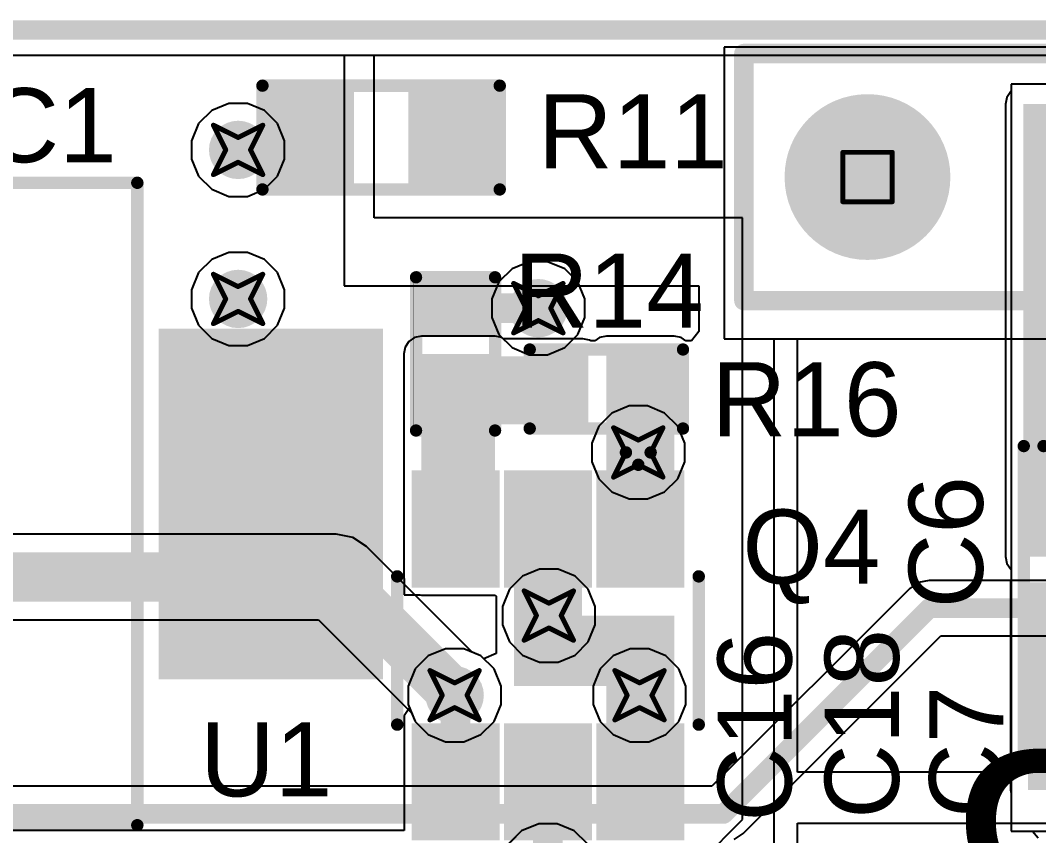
# Model space of a CAD drawing. Header units: inches. Extents: x -3 to 289, y -11 to 89.
# Drawn here: x 106.86 to 117.33, y 32.24 to 40.62 of the extents above; entities that cross this region are included whole.
import ezdxf

# ---------------------------------------------------------------- set-up
doc = ezdxf.new("R2010")
doc.units = ezdxf.units.IN
for name, color, linetype in [('Board Cutout', 216, 'Continuous'), ('Bottom Layer', 5, 'Continuous'), ('Bottom Overlay', 54, 'Continuous'), ('Bottom Solder', 6, 'Continuous'), ('Drill Drawing', 1, 'Continuous'), ('Layer 1', 16, 'Continuous'), ('Layer 2', 76, 'Continuous'), ('Multi-Layer', 9, 'Continuous'), ('Pad Holes', 156, 'Continuous'), ('Top Layer', 1, 'Continuous'), ('Top Overlay', 2, 'Continuous'), ('Top Paste', 8, 'Continuous'), ('Top Solder', 216, 'Continuous'), ('Via Holes', 16, 'Continuous')]:
    doc.layers.add(name, color=color, linetype=linetype)
doc.styles.add('Arial', font='', dxfattribs={"height": 0.2})
doc.styles.add('Arial_Bold', font='', dxfattribs={"height": 0.2})
doc.styles.get('Arial').set_extended_font_data('Arial')
doc.styles.get('Arial_Bold').set_extended_font_data('Arial', bold=True)

# ---------------------------------------------------------------- blocks, each defined once
blk = doc.blocks.new('SOT_223_5_16')
at = {"layer": 'Top Layer'}
for points in [[(1.75, 2.05), (-1.75, 2.05), (-1.75, 4.25), (1.75, 4.25)], [(-1.8, -4.25), (-2.7, -4.25), (-2.7, -2.05), (-1.8, -2.05)], [(-0.3, -4.25), (-1.2, -4.25), (-1.2, -2.05), (-0.3, -2.05)], [(1.2, -4.25), (0.3, -4.25), (0.3, -2.05), (1.2, -2.05)], [(2.7, -4.25), (1.8, -4.25), (1.8, -2.05), (2.7, -2.05)]]:
    blk.add_hatch(color=1, dxfattribs=at).paths.add_polyline_path(points)
at = {"layer": 'Top Paste'}
for points in [[(1.75, 2.05), (-1.75, 2.05), (-1.75, 4.25), (1.75, 4.25)], [(-1.8, -4.25), (-2.7, -4.25), (-2.7, -2.05), (-1.8, -2.05)], [(-0.3, -4.25), (-1.2, -4.25), (-1.2, -2.05), (-0.3, -2.05)], [(1.2, -4.25), (0.3, -4.25), (0.3, -2.05), (1.2, -2.05)], [(2.7, -4.25), (1.8, -4.25), (1.8, -2.05), (2.7, -2.05)]]:
    blk.add_hatch(color=8, dxfattribs=at).paths.add_polyline_path(points)
at = {"layer": 'Top Solder'}
for points in [[(1.801, 1.999), (-1.801, 1.999), (-1.801, 4.301), (1.801, 4.301)], [(-1.749, -4.301), (-2.751, -4.301), (-2.751, -1.999), (-1.749, -1.999)], [(-0.249, -4.301), (-1.251, -4.301), (-1.251, -1.999), (-0.249, -1.999)], [(1.251, -4.301), (0.249, -4.301), (0.249, -1.999), (1.251, -1.999)], [(2.751, -4.301), (1.749, -4.301), (1.749, -1.999), (2.751, -1.999)]]:
    blk.add_hatch(color=216, dxfattribs=at).paths.add_polyline_path(points)
at = {"layer": 'Top Overlay', "const_width": 0.127}
for points in [[(3.302, 1.778), (-3.302, 1.778)], [(-3.302, -1.778), (-3.302, 1.778)], [(3.302, -1.778), (3.302, 1.778)], [(3.302, -1.778), (-3.302, -1.778)], [(-2.972, -3.277), (-2.972, -3.023)], [(-2.845, -3.15), (-2.972, -3.023)], [(-2.972, -3.277), (-2.845, -3.15)]]:
    blk.add_lwpolyline(points, dxfattribs=at)
at = {"layer": 'Top Overlay', "const_width": 0.0635}
for points in [[(-3.334, 1.778, 1), (-3.27, 1.778, 1)], [(-3.334, 1.778, 1), (-3.27, 1.778, 1)], [(3.27, 1.778, 1), (3.334, 1.778, 1)], [(3.27, 1.778, 1), (3.334, 1.778, 1)], [(-3.334, -1.778, 1), (-3.27, -1.778, 1)], [(-3.334, -1.778, 1), (-3.27, -1.778, 1)], [(3.27, -1.778, 1), (3.334, -1.778, 1)], [(3.27, -1.778, 1), (3.334, -1.778, 1)], [(-3.004, -3.023, 1), (-2.94, -3.023, 1)], [(-3.004, -3.023, 1), (-2.94, -3.023, 1)], [(-2.877, -3.15, 1), (-2.813, -3.15, 1)], [(-2.877, -3.15, 1), (-2.813, -3.15, 1)], [(-3.004, -3.277, 1), (-2.94, -3.277, 1)], [(-3.004, -3.277, 1), (-2.94, -3.277, 1)]]:
    blk.add_lwpolyline(points, format="xyb", close=True, dxfattribs=at)
blk = doc.blocks.new('R___0402_52')
at = {"layer": 'Top Layer'}
for points in [[(-0.699, -0.318), (-0.699, 0.318), (-0.241, 0.318), (-0.241, -0.318)], [(0.241, -0.318), (0.241, 0.318), (0.699, 0.318), (0.699, -0.318)]]:
    blk.add_hatch(color=1, dxfattribs=at).paths.add_polyline_path(points)
at = {"layer": 'Top Paste'}
for points in [[(-0.699, -0.318), (-0.699, 0.318), (-0.241, 0.318), (-0.241, -0.318)], [(0.241, -0.318), (0.241, 0.318), (0.699, 0.318), (0.699, -0.318)]]:
    blk.add_hatch(color=8, dxfattribs=at).paths.add_polyline_path(points)
at = {"layer": 'Top Solder'}
for points in [[(-0.754, -0.373), (-0.754, 0.373), (-0.186, 0.373), (-0.186, -0.373)], [(0.186, -0.373), (0.186, 0.373), (0.754, 0.373), (0.754, -0.373)]]:
    blk.add_hatch(color=216, dxfattribs=at).paths.add_polyline_path(points)
at = {"layer": 'Top Overlay'}
for points, const_width in [([(-0.787, 0.406), (-0.787, -0.406)], 0.127), ([(0.787, 0.406), (-0.787, 0.406)], 0.127), ([(0.787, 0.406), (0.787, -0.406)], 0.127), ([(0.787, -0.406), (-0.787, -0.406)], 0.127), ([(0.813, -0.432), (-0.813, -0.432)], 0.00323)]:
    blk.add_lwpolyline(points, dxfattribs=dict(at, const_width=const_width))
for points, const_width in [([(-0.819, 0.406, 1), (-0.756, 0.406, 1)], 0.0635), ([(-0.819, 0.406, 1), (-0.756, 0.406, 1)], 0.0635), ([(0.756, 0.406, 1), (0.819, 0.406, 1)], 0.0635), ([(0.756, 0.406, 1), (0.819, 0.406, 1)], 0.0635), ([(-0.819, -0.406, 1), (-0.756, -0.406, 1)], 0.0635), ([(-0.819, -0.406, 1), (-0.756, -0.406, 1)], 0.0635), ([(0.756, -0.406, 1), (0.819, -0.406, 1)], 0.0635), ([(0.756, -0.406, 1), (0.819, -0.406, 1)], 0.0635), ([(-0.814, -0.432, 1), (-0.812, -0.432, 1)], 0.00161), ([(0.812, -0.432, 1), (0.814, -0.432, 1)], 0.00161)]:
    blk.add_lwpolyline(points, format="xyb", close=True, dxfattribs=dict(at, const_width=const_width))
blk = doc.blocks.new('R___0402_54')
at = {"layer": 'Top Layer'}
for points in [[(-0.699, -0.318), (-0.699, 0.317), (-0.241, 0.317), (-0.241, -0.318)], [(0.241, -0.318), (0.241, 0.317), (0.699, 0.317), (0.699, -0.318)]]:
    blk.add_hatch(color=1, dxfattribs=at).paths.add_polyline_path(points)
at = {"layer": 'Top Paste'}
for points in [[(-0.699, -0.318), (-0.699, 0.317), (-0.241, 0.317), (-0.241, -0.318)], [(0.241, -0.318), (0.241, 0.317), (0.699, 0.317), (0.699, -0.318)]]:
    blk.add_hatch(color=8, dxfattribs=at).paths.add_polyline_path(points)
at = {"layer": 'Top Solder'}
for points in [[(-0.754, -0.373), (-0.754, 0.373), (-0.186, 0.373), (-0.186, -0.373)], [(0.186, -0.373), (0.186, 0.373), (0.754, 0.373), (0.754, -0.373)]]:
    blk.add_hatch(color=216, dxfattribs=at).paths.add_polyline_path(points)
at = {"layer": 'Top Overlay'}
for points, const_width in [([(-0.787, -0.406), (-0.787, 0.406)], 0.127), ([(0.787, 0.406), (-0.787, 0.406)], 0.127), ([(0.787, -0.406), (0.787, 0.406)], 0.127), ([(0.787, -0.406), (-0.787, -0.406)], 0.127), ([(0.813, -0.432), (-0.813, -0.432)], 0.00323)]:
    blk.add_lwpolyline(points, dxfattribs=dict(at, const_width=const_width))
for points, const_width in [([(-0.819, 0.406, 1), (-0.756, 0.406, 1)], 0.0635), ([(-0.819, 0.406, 1), (-0.756, 0.406, 1)], 0.0635), ([(0.756, 0.406, 1), (0.819, 0.406, 1)], 0.0635), ([(0.756, 0.406, 1), (0.819, 0.406, 1)], 0.0635), ([(-0.819, -0.406, 1), (-0.756, -0.406, 1)], 0.0635), ([(-0.819, -0.406, 1), (-0.756, -0.406, 1)], 0.0635), ([(0.756, -0.406, 1), (0.819, -0.406, 1)], 0.0635), ([(0.756, -0.406, 1), (0.819, -0.406, 1)], 0.0635), ([(-0.814, -0.432, 1), (-0.812, -0.432, 1)], 0.00161), ([(0.812, -0.432, 1), (0.814, -0.432, 1)], 0.00161)]:
    blk.add_lwpolyline(points, format="xyb", close=True, dxfattribs=dict(at, const_width=const_width))
blk = doc.blocks.new('R___0603_57')
at = {"layer": 'Top Layer'}
for points in [[(-0.381, 0.4445), (-0.381, -0.4445), (-1.143, -0.4445), (-1.143, 0.4445)], [(1.143, 0.4445), (1.143, -0.4445), (0.381, -0.4445), (0.381, 0.4445)]]:
    blk.add_hatch(color=1, dxfattribs=at).paths.add_polyline_path(points)
at = {"layer": 'Top Paste'}
for points in [[(-0.381, 0.4445), (-0.381, -0.4445), (-1.143, -0.4445), (-1.143, 0.4445)], [(1.143, 0.4445), (1.143, -0.4445), (0.381, -0.4445), (0.381, 0.4445)]]:
    blk.add_hatch(color=8, dxfattribs=at).paths.add_polyline_path(points)
at = {"layer": 'Top Solder'}
for points in [[(-0.2794, 0.5461), (-0.2794, -0.5461), (-1.2446, -0.5461), (-1.2446, 0.5461)], [(1.2446, 0.5461), (1.2446, -0.5461), (0.2794, -0.5461), (0.2794, 0.5461)]]:
    blk.add_hatch(color=216, dxfattribs=at).paths.add_polyline_path(points)
at = {"layer": 'Top Overlay', "const_width": 0.127}
for points in [[(-1.2192, 0.5334), (1.2192, 0.5334)], [(-1.2192, -0.5334), (-1.2192, 0.5334)], [(1.2192, -0.5334), (1.2192, 0.5334)], [(-1.2192, -0.5334), (1.2192, -0.5334)]]:
    blk.add_lwpolyline(points, dxfattribs=at)
at = {"layer": 'Top Overlay', "const_width": 0.0635}
for points in [[(-1.25095, 0.5334, 1), (-1.18745, 0.5334, 1)], [(-1.25095, 0.5334, 1), (-1.18745, 0.5334, 1)], [(1.18745, 0.5334, 1), (1.25095, 0.5334, 1)], [(1.18745, 0.5334, 1), (1.25095, 0.5334, 1)], [(-1.25095, -0.5334, 1), (-1.18745, -0.5334, 1)], [(-1.25095, -0.5334, 1), (-1.18745, -0.5334, 1)], [(1.18745, -0.5334, 1), (1.25095, -0.5334, 1)], [(1.18745, -0.5334, 1), (1.25095, -0.5334, 1)]]:
    blk.add_lwpolyline(points, format="xyb", close=True, dxfattribs=at)
blk = doc.blocks.new('S____SOT_6_69')
at = {"layer": 'Top Layer'}
for points in [[(-1.8, 1.3), (-0.8, 1.3), (-0.8, 0.6), (-1.8, 0.6)], [(0.8, 1.3), (1.8, 1.3), (1.8, 0.6), (0.8, 0.6)], [(-1.8, 0.35), (-0.8, 0.35), (-0.8, -0.35), (-1.8, -0.35)], [(0.8, 0.35), (1.8, 0.35), (1.8, -0.35), (0.8, -0.35)], [(-1.8, -0.6), (-0.8, -0.6), (-0.8, -1.3), (-1.8, -1.3)], [(0.8, -0.6), (1.8, -0.6), (1.8, -1.3), (0.8, -1.3)]]:
    blk.add_hatch(color=1, dxfattribs=at).paths.add_polyline_path(points)
at = {"layer": 'Top Paste'}
for points in [[(-1.8, 1.3), (-0.8, 1.3), (-0.8, 0.6), (-1.8, 0.6)], [(0.8, 1.3), (1.8, 1.3), (1.8, 0.6), (0.8, 0.6)], [(-1.8, 0.35), (-0.8, 0.35), (-0.8, -0.35), (-1.8, -0.35)], [(0.8, 0.35), (1.8, 0.35), (1.8, -0.35), (0.8, -0.35)], [(-1.8, -0.6), (-0.8, -0.6), (-0.8, -1.3), (-1.8, -1.3)], [(0.8, -0.6), (1.8, -0.6), (1.8, -1.3), (0.8, -1.3)]]:
    blk.add_hatch(color=8, dxfattribs=at).paths.add_polyline_path(points)
at = {"layer": 'Top Solder'}
for points in [[(-1.902, 1.402), (-0.698, 1.402), (-0.698, 0.498), (-1.902, 0.498)], [(0.698, 1.402), (1.902, 1.402), (1.902, 0.498), (0.698, 0.498)], [(-1.902, 0.452), (-0.698, 0.452), (-0.698, -0.452), (-1.902, -0.452)], [(0.698, 0.452), (1.902, 0.452), (1.902, -0.452), (0.698, -0.452)], [(-1.902, -0.498), (-0.698, -0.498), (-0.698, -1.402), (-1.902, -1.402)], [(0.698, -0.498), (1.902, -0.498), (1.902, -1.402), (0.698, -1.402)]]:
    blk.add_hatch(color=216, dxfattribs=at).paths.add_polyline_path(points)
at = {"layer": 'Top Overlay', "const_width": 0.127}
for points in [[(0.711, 1.549), (-0.813, 1.549)], [(-2.087, 0.801), (-2.087, 1.055)], [(-1.96, 0.928), (-2.087, 1.055)], [(-2.087, 0.801), (-1.96, 0.928)], [(0.711, -1.549), (-0.813, -1.549)]]:
    blk.add_lwpolyline(points, dxfattribs=at)
at = {"layer": 'Top Overlay', "const_width": 0.0635}
for points in [[(-0.845, 1.549, 1), (-0.781, 1.549, 1)], [(0.679, 1.549, 1), (0.743, 1.549, 1)], [(-2.119, 1.055, 1), (-2.055, 1.055, 1)], [(-2.119, 1.055, 1), (-2.055, 1.055, 1)], [(-1.992, 0.928, 1), (-1.928, 0.928, 1)], [(-1.992, 0.928, 1), (-1.928, 0.928, 1)], [(-2.119, 0.801, 1), (-2.055, 0.801, 1)], [(-2.119, 0.801, 1), (-2.055, 0.801, 1)], [(-0.845, -1.549, 1), (-0.781, -1.549, 1)], [(0.679, -1.549, 1), (0.743, -1.549, 1)]]:
    blk.add_lwpolyline(points, format="xyb", close=True, dxfattribs=at)
blk = doc.blocks.new('HDR1X3__85')
at = {"layer": 'Bottom Layer'}
blk.add_hatch(color=5, dxfattribs=at).paths.add_polyline_path([(-0.75, 0.75), (0.75, 0.75), (0.75, -0.75), (-0.75, -0.75)])
h = blk.add_hatch(color=5, dxfattribs=at)
edge = h.paths.add_edge_path()
edge.add_arc((2.54, 0), 0.75, 0, 360)
h = blk.add_hatch(color=5, dxfattribs=at)
edge = h.paths.add_edge_path()
edge.add_arc((5.08, 0), 0.75, 0, 360)
at = {"layer": 'Bottom Solder'}
blk.add_hatch(color=6, dxfattribs=at).paths.add_polyline_path([(-0.852, 0.852), (0.852, 0.852), (0.852, -0.852), (-0.852, -0.852)])
h = blk.add_hatch(color=6, dxfattribs=at)
edge = h.paths.add_edge_path()
edge.add_arc((2.54, 0), 0.852, 0, 360)
h = blk.add_hatch(color=6, dxfattribs=at)
edge = h.paths.add_edge_path()
edge.add_arc((5.08, 0), 0.852, 0, 360)
at = {"layer": 'Layer 1'}
blk.add_hatch(color=16, dxfattribs=at).paths.add_polyline_path([(-0.75, 0.75), (0.75, 0.75), (0.75, -0.75), (-0.75, -0.75)])
h = blk.add_hatch(color=16, dxfattribs=at)
edge = h.paths.add_edge_path()
edge.add_arc((2.54, 0), 0.75, 0, 360)
h = blk.add_hatch(color=16, dxfattribs=at)
edge = h.paths.add_edge_path()
edge.add_arc((5.08, 0), 0.75, 0, 360)
at = {"layer": 'Layer 2'}
blk.add_hatch(color=76, dxfattribs=at).paths.add_polyline_path([(-0.75, 0.75), (0.75, 0.75), (0.75, -0.75), (-0.75, -0.75)])
h = blk.add_hatch(color=76, dxfattribs=at)
edge = h.paths.add_edge_path()
edge.add_arc((2.54, 0), 0.75, 0, 360)
h = blk.add_hatch(color=76, dxfattribs=at)
edge = h.paths.add_edge_path()
edge.add_arc((5.08, 0), 0.75, 0, 360)
at = {"layer": 'Multi-Layer'}
blk.add_hatch(color=9, dxfattribs=at).paths.add_polyline_path([(-0.75, 0.75), (0.75, 0.75), (0.75, -0.75), (-0.75, -0.75)])
h = blk.add_hatch(color=9, dxfattribs=at)
edge = h.paths.add_edge_path()
edge.add_arc((2.54, 0), 0.75, 0, 360)
h = blk.add_hatch(color=9, dxfattribs=at)
edge = h.paths.add_edge_path()
edge.add_arc((5.08, 0), 0.75, 0, 360)
at = {"layer": 'Pad Holes'}
h = blk.add_hatch(color=7, dxfattribs=at)
edge = h.paths.add_edge_path()
edge.add_arc((0, 0), 0.45, 0, 360)
h = blk.add_hatch(color=7, dxfattribs=at)
edge = h.paths.add_edge_path()
edge.add_arc((2.54, 0), 0.45, 0, 360)
h = blk.add_hatch(color=7, dxfattribs=at)
edge = h.paths.add_edge_path()
edge.add_arc((5.08, 0), 0.45, 0, 360)
at = {"layer": 'Top Layer'}
blk.add_hatch(color=1, dxfattribs=at).paths.add_polyline_path([(-0.75, 0.75), (0.75, 0.75), (0.75, -0.75), (-0.75, -0.75)])
h = blk.add_hatch(color=1, dxfattribs=at)
edge = h.paths.add_edge_path()
edge.add_arc((2.54, 0), 0.75, 0, 360)
h = blk.add_hatch(color=1, dxfattribs=at)
edge = h.paths.add_edge_path()
edge.add_arc((5.08, 0), 0.75, 0, 360)
at = {"layer": 'Top Solder'}
blk.add_hatch(color=216, dxfattribs=at).paths.add_polyline_path([(-0.852, 0.852), (0.852, 0.852), (0.852, -0.852), (-0.852, -0.852)])
h = blk.add_hatch(color=216, dxfattribs=at)
edge = h.paths.add_edge_path()
edge.add_arc((2.54, 0), 0.852, 0, 360)
h = blk.add_hatch(color=216, dxfattribs=at)
edge = h.paths.add_edge_path()
edge.add_arc((5.08, 0), 0.852, 0, 360)
at = {"layer": 'Top Overlay', "const_width": 0.2}
for points in [[(-1.27, 1.27), (-1.27, -1.27)], [(6.35, 1.27), (-1.27, 1.27)], [(6.35, 1.27), (6.35, -1.27)], [(6.35, -1.27), (-1.27, -1.27)]]:
    blk.add_lwpolyline(points, dxfattribs=at)
at = {"layer": 'Top Overlay', "const_width": 0.1}
for points in [[(-1.32, 1.27, 1), (-1.22, 1.27, 1)], [(-1.32, 1.27, 1), (-1.22, 1.27, 1)], [(6.3, 1.27, 1), (6.4, 1.27, 1)], [(6.3, 1.27, 1), (6.4, 1.27, 1)], [(-1.32, -1.27, 1), (-1.22, -1.27, 1)], [(-1.32, -1.27, 1), (-1.22, -1.27, 1)], [(6.3, -1.27, 1), (6.4, -1.27, 1)], [(6.3, -1.27, 1), (6.4, -1.27, 1)]]:
    blk.add_lwpolyline(points, format="xyb", close=True, dxfattribs=at)
blk = doc.blocks.new('C____A_144')
at = {"layer": 'Top Layer'}
for points in [[(-1.91, 0.565), (-0.49, 0.565), (-0.49, -0.565), (-1.91, -0.565)], [(0.49, 0.565), (1.91, 0.565), (1.91, -0.565), (0.49, -0.565)]]:
    blk.add_hatch(color=1, dxfattribs=at).paths.add_polyline_path(points)
at = {"layer": 'Top Paste'}
for points in [[(-1.91, 0.565), (-0.49, 0.565), (-0.49, -0.565), (-1.91, -0.565)], [(0.49, 0.565), (1.91, 0.565), (1.91, -0.565), (0.49, -0.565)]]:
    blk.add_hatch(color=8, dxfattribs=at).paths.add_polyline_path(points)
at = {"layer": 'Top Solder'}
for points in [[(-2.012, 0.667), (-0.388, 0.667), (-0.388, -0.667), (-2.012, -0.667)], [(0.388, 0.667), (2.012, 0.667), (2.012, -0.667), (0.388, -0.667)]]:
    blk.add_hatch(color=216, dxfattribs=at).paths.add_polyline_path(points)
at = {"layer": 'Top Overlay'}
for points, const_width in [([(1.626, 0.965), (-1.626, 0.965)], 0.127), ([(-1.626, 0.762), (-1.626, 0.965)], 0.127), ([(1.626, 0.711), (1.626, 0.965)], 0.127), ([(-2.419, -0.275), (-2.419, 0.325)], 0.2), ([(-2.119, 0.025), (-2.719, 0.025)], 0.2), ([(-1.626, -0.965), (-1.626, -0.762)], 0.127), ([(1.626, -0.965), (1.626, -0.711)], 0.127), ([(1.626, -0.965), (-1.626, -0.965)], 0.127)]:
    blk.add_lwpolyline(points, dxfattribs=dict(at, const_width=const_width))
for points, const_width in [([(-1.657, 0.965, 1), (-1.594, 0.965, 1)], 0.0635), ([(-1.657, 0.965, 1), (-1.594, 0.965, 1)], 0.0635), ([(1.594, 0.965, 1), (1.657, 0.965, 1)], 0.0635), ([(1.594, 0.965, 1), (1.657, 0.965, 1)], 0.0635), ([(-1.657, 0.762, 1), (-1.594, 0.762, 1)], 0.0635), ([(1.594, 0.711, 1), (1.657, 0.711, 1)], 0.0635), ([(-2.469, 0.325, 1), (-2.369, 0.325, 1)], 0.1), ([(-2.769, 0.025, 1), (-2.669, 0.025, 1)], 0.1), ([(-2.169, 0.025, 1), (-2.069, 0.025, 1)], 0.1), ([(-2.469, -0.275, 1), (-2.369, -0.275, 1)], 0.1), ([(-1.657, -0.762, 1), (-1.594, -0.762, 1)], 0.0635), ([(1.594, -0.711, 1), (1.657, -0.711, 1)], 0.0635), ([(-1.657, -0.965, 1), (-1.594, -0.965, 1)], 0.0635), ([(-1.657, -0.965, 1), (-1.594, -0.965, 1)], 0.0635), ([(1.594, -0.965, 1), (1.657, -0.965, 1)], 0.0635), ([(1.594, -0.965, 1), (1.657, -0.965, 1)], 0.0635)]:
    blk.add_lwpolyline(points, format="xyb", close=True, dxfattribs=dict(at, const_width=const_width))

msp = doc.modelspace()

# ---------------------------------------------------------------- hatches: boundary and pattern name
at = {"layer": 'Bottom Layer'}
h = msp.add_hatch(color=5, dxfattribs=at)
edge = h.paths.add_edge_path()
edge.add_arc((109.1, 39.288), 0.3, 0, 360)
h = msp.add_hatch(color=5, dxfattribs=at)
edge = h.paths.add_edge_path()
edge.add_arc((109.1, 37.756), 0.3, 0, 360)
h = msp.add_hatch(color=5, dxfattribs=at)
edge = h.paths.add_edge_path()
edge.add_arc((112.185, 37.661), 0.3, 0, 360)
h = msp.add_hatch(color=5, dxfattribs=at)
edge = h.paths.add_edge_path()
edge.add_arc((113.212, 36.178), 0.3, 0, 360)
h = msp.add_hatch(color=5, dxfattribs=at)
edge = h.paths.add_edge_path()
edge.add_arc((112.293, 34.501), 0.3, 0, 360)
h = msp.add_hatch(color=5, dxfattribs=at)
edge = h.paths.add_edge_path()
edge.add_arc((111.325, 33.682), 0.3, 0, 360)
h = msp.add_hatch(color=5, dxfattribs=at)
edge = h.paths.add_edge_path()
edge.add_arc((113.225, 33.682), 0.3, 0, 360)
at = {"layer": 'Layer 1'}
h = msp.add_hatch(color=16, dxfattribs=at)
edge = h.paths.add_edge_path()
edge.add_arc((109.1, 39.288), 0.3, 0, 360)
h = msp.add_hatch(color=16, dxfattribs=at)
edge = h.paths.add_edge_path()
edge.add_arc((109.1, 37.756), 0.3, 0, 360)
h = msp.add_hatch(color=16, dxfattribs=at)
edge = h.paths.add_edge_path()
edge.add_arc((112.185, 37.661), 0.3, 0, 360)
h = msp.add_hatch(color=16, dxfattribs=at)
edge = h.paths.add_edge_path()
edge.add_arc((113.212, 36.178), 0.3, 0, 360)
h = msp.add_hatch(color=16, dxfattribs=at)
edge = h.paths.add_edge_path()
edge.add_arc((112.293, 34.501), 0.3, 0, 360)
h = msp.add_hatch(color=16, dxfattribs=at)
edge = h.paths.add_edge_path()
edge.add_arc((111.325, 33.682), 0.3, 0, 360)
h = msp.add_hatch(color=16, dxfattribs=at)
edge = h.paths.add_edge_path()
edge.add_arc((113.225, 33.682), 0.3, 0, 360)
at = {"layer": 'Layer 2'}
h = msp.add_hatch(color=76, dxfattribs=at)
edge = h.paths.add_edge_path()
edge.add_arc((109.1, 39.288), 0.3, 0, 360)
h = msp.add_hatch(color=76, dxfattribs=at)
edge = h.paths.add_edge_path()
edge.add_arc((109.1, 37.756), 0.3, 0, 360)
h = msp.add_hatch(color=76, dxfattribs=at)
edge = h.paths.add_edge_path()
edge.add_arc((112.185, 37.661), 0.3, 0, 360)
h = msp.add_hatch(color=76, dxfattribs=at)
edge = h.paths.add_edge_path()
edge.add_arc((113.212, 36.178), 0.3, 0, 360)
h = msp.add_hatch(color=76, dxfattribs=at)
edge = h.paths.add_edge_path()
edge.add_arc((112.293, 34.501), 0.3, 0, 360)
h = msp.add_hatch(color=76, dxfattribs=at)
edge = h.paths.add_edge_path()
edge.add_arc((111.325, 33.682), 0.3, 0, 360)
h = msp.add_hatch(color=76, dxfattribs=at)
edge = h.paths.add_edge_path()
edge.add_arc((113.225, 33.682), 0.3, 0, 360)
at = {"layer": 'Top Layer'}
for points in [[(117.168, 35.108), (119.234, 35.108), (119.234, 39.759), (117.168, 39.759)], [(111.74, 34.891), (111.74, 37.191), (110.984, 37.191), (110.984, 34.891)], [(112.642, 36.467), (112.642, 37.166), (111.016, 37.166), (111.016, 36.467)], [(113.582, 34.891), (113.582, 37.191), (112.884, 37.191), (112.884, 34.891)], [(111.934, 33.777), (112.634, 33.777), (112.634, 35.891), (111.934, 35.891)], [(117.218, 32.708), (119.234, 32.708), (119.234, 34.842), (117.218, 34.842)], [(111.934, 33.777), (113.582, 33.777), (113.582, 34.501), (111.934, 34.501)], [(112.884, 32.291), (113.582, 32.291), (113.582, 34.501), (112.884, 34.501)]]:
    msp.add_hatch(color=1, dxfattribs=at).paths.add_polyline_path(points)
h = msp.add_hatch(color=1, dxfattribs=at)
edge = h.paths.add_edge_path()
edge.add_arc((109.1, 39.288), 0.3, 0, 360)
h = msp.add_hatch(color=1, dxfattribs=at)
edge = h.paths.add_edge_path()
edge.add_arc((109.1, 37.756), 0.3, 0, 360)
h = msp.add_hatch(color=1, dxfattribs=at)
edge = h.paths.add_edge_path()
edge.add_arc((112.185, 37.661), 0.3, 0, 360)
h = msp.add_hatch(color=1, dxfattribs=at)
edge = h.paths.add_edge_path()
edge.add_arc((113.212, 36.178), 0.3, 0, 360)
h = msp.add_hatch(color=1, dxfattribs=at)
edge = h.paths.add_edge_path()
edge.add_arc((112.293, 34.501), 0.3, 0, 360)
h = msp.add_hatch(color=1, dxfattribs=at)
edge = h.paths.add_edge_path()
edge.add_arc((111.325, 33.682), 0.3, 0, 360)
h = msp.add_hatch(color=1, dxfattribs=at)
edge = h.paths.add_edge_path()
edge.add_arc((113.225, 33.682), 0.3, 0, 360)
at = {"layer": 'Via Holes'}
h = msp.add_hatch(color=7, dxfattribs=at)
edge = h.paths.add_edge_path()
edge.add_arc((109.1, 39.288), 0.15, 0, 360)
h = msp.add_hatch(color=7, dxfattribs=at)
edge = h.paths.add_edge_path()
edge.add_arc((109.1, 37.756), 0.15, 0, 360)
h = msp.add_hatch(color=7, dxfattribs=at)
edge = h.paths.add_edge_path()
edge.add_arc((112.185, 37.661), 0.15, 0, 360)
h = msp.add_hatch(color=7, dxfattribs=at)
edge = h.paths.add_edge_path()
edge.add_arc((113.212, 36.178), 0.15, 0, 360)
h = msp.add_hatch(color=7, dxfattribs=at)
edge = h.paths.add_edge_path()
edge.add_arc((112.293, 34.501), 0.15, 0, 360)
h = msp.add_hatch(color=7, dxfattribs=at)
edge = h.paths.add_edge_path()
edge.add_arc((111.325, 33.682), 0.15, 0, 360)
h = msp.add_hatch(color=7, dxfattribs=at)
edge = h.paths.add_edge_path()
edge.add_arc((113.225, 33.682), 0.15, 0, 360)

# ---------------------------------------------------------------- linework, layer by layer
at = {"layer": 'Board Cutout', "const_width": 0.2}
msp.add_lwpolyline([(92.54, 40.52), (123.058, 40.52)], dxfattribs=at)
at = {"layer": 'Bottom Layer'}
for p, q in [((121.841, 40.345), (114.094, 40.343)), ((114.094, 40.343), (114.094, 37.346)), ((92.647, 40.261), (114.094, 40.261)), ((114.094, 40.261), (114.094, 37.346)), ((109.004, 39.766), (108.829, 39.693)), ((109.195, 39.766), (109.004, 39.766)), ((109.37, 39.693), (109.195, 39.766)), ((108.829, 39.693), (108.694, 39.559)), ((109.505, 39.559), (109.37, 39.693)), ((108.694, 39.559), (108.622, 39.383)), ((109.577, 39.383), (109.505, 39.559)), ((108.622, 39.383), (108.622, 39.193)), ((109.577, 39.193), (109.577, 39.383)), ((108.622, 39.193), (108.694, 39.017)), ((109.505, 39.017), (109.577, 39.193)), ((108.694, 39.017), (108.829, 38.883)), ((109.37, 38.883), (109.505, 39.017)), ((108.829, 38.883), (109.004, 38.81)), ((109.195, 38.81), (109.37, 38.883)), ((109.004, 38.81), (109.195, 38.81)), ((109.004, 38.234), (108.829, 38.161)), ((109.195, 38.234), (109.004, 38.234)), ((109.37, 38.161), (109.195, 38.234)), ((108.829, 38.161), (108.694, 38.027)), ((109.505, 38.027), (109.37, 38.161)), ((112.09, 38.139), (111.915, 38.066)), ((112.28, 38.139), (112.09, 38.139)), ((112.456, 38.066), (112.28, 38.139)), ((108.694, 38.027), (108.622, 37.851)), ((109.577, 37.851), (109.505, 38.027)), ((111.915, 38.066), (111.78, 37.932)), ((112.59, 37.932), (112.456, 38.066)), ((111.78, 37.932), (111.707, 37.756)), ((112.663, 37.756), (112.59, 37.932)), ((108.622, 37.851), (108.622, 37.661)), ((109.577, 37.661), (109.577, 37.851)), ((111.707, 37.756), (111.707, 37.566)), ((112.663, 37.566), (112.663, 37.756)), ((108.622, 37.661), (108.694, 37.486)), ((109.505, 37.486), (109.577, 37.661)), ((111.707, 37.566), (111.78, 37.39)), ((112.59, 37.39), (112.663, 37.566)), ((108.694, 37.486), (108.829, 37.351)), ((109.37, 37.351), (109.505, 37.486)), ((111.78, 37.39), (111.915, 37.256)), ((112.456, 37.256), (112.59, 37.39)), ((108.829, 37.351), (109.004, 37.278)), ((109.004, 37.278), (109.195, 37.278)), ((109.195, 37.278), (109.37, 37.351)), ((111.915, 37.256), (112.09, 37.183)), ((112.28, 37.183), (112.456, 37.256)), ((114.094, 37.346), (121.841, 37.346)), ((114.094, 37.346), (121.841, 37.346)), ((112.09, 37.183), (112.28, 37.183)), ((113.117, 36.656), (112.941, 36.583)), ((113.307, 36.656), (113.117, 36.656)), ((113.482, 36.583), (113.307, 36.656)), ((112.941, 36.583), (112.807, 36.449)), ((113.617, 36.449), (113.482, 36.583)), ((112.807, 36.449), (112.734, 36.273)), ((113.689, 36.273), (113.617, 36.449)), ((112.734, 36.273), (112.734, 36.083)), ((113.689, 36.083), (113.689, 36.273)), ((112.734, 36.083), (112.807, 35.908)), ((113.617, 35.908), (113.689, 36.083)), ((112.807, 35.908), (112.941, 35.773)), ((113.482, 35.773), (113.617, 35.908)), ((112.941, 35.773), (113.117, 35.701)), ((113.117, 35.701), (113.307, 35.701)), ((113.307, 35.701), (113.482, 35.773)), ((111.23, 34.16), (111.054, 34.087)), ((111.42, 34.16), (111.23, 34.16)), ((111.595, 34.087), (111.42, 34.16)), ((111.054, 34.087), (110.92, 33.953)), ((111.73, 33.953), (111.595, 34.087)), ((110.92, 33.953), (110.847, 33.777)), ((111.802, 33.777), (111.73, 33.953)), ((110.847, 33.777), (110.847, 33.587)), ((111.802, 33.587), (111.802, 33.777)), ((110.847, 33.587), (110.92, 33.412)), ((111.73, 33.412), (111.802, 33.587)), ((110.92, 33.412), (111.054, 33.277)), ((111.595, 33.277), (111.73, 33.412)), ((111.054, 33.277), (111.23, 33.204)), ((111.42, 33.204), (111.595, 33.277)), ((111.23, 33.204), (111.42, 33.204)), ((112.189, 32.361), (112.013, 32.288)), ((112.379, 32.361), (112.189, 32.361)), ((112.554, 32.288), (112.379, 32.361)), ((112.013, 32.288), (111.879, 32.153)), ((112.689, 32.153), (112.554, 32.288))]:
    msp.add_line(p, q, dxfattribs=at)
at = {"layer": 'Drill Drawing', "const_width": 0.0508}
for points in [[(108.846, 39.542), (109.1, 39.415)], [(108.846, 39.542), (108.973, 39.288)], [(109.1, 39.415), (109.354, 39.542)], [(109.227, 39.288), (109.354, 39.542)], [(108.846, 39.034), (108.973, 39.288)], [(109.227, 39.288), (109.354, 39.034)], [(115.313, 39.263), (115.821, 39.263)], [(115.313, 38.755), (115.313, 39.263)], [(115.821, 38.755), (115.821, 39.263)], [(108.846, 39.034), (109.1, 39.161)], [(109.1, 39.161), (109.354, 39.034)], [(115.313, 38.755), (115.821, 38.755)], [(108.846, 38.01), (109.1, 37.883)], [(108.846, 38.01), (108.973, 37.756)], [(109.1, 37.883), (109.354, 38.01)], [(109.227, 37.756), (109.354, 38.01)], [(111.931, 37.915), (112.185, 37.788)], [(111.931, 37.915), (112.058, 37.661)], [(112.185, 37.788), (112.439, 37.915)], [(112.312, 37.661), (112.439, 37.915)], [(108.846, 37.502), (108.973, 37.756)], [(109.227, 37.756), (109.354, 37.502)], [(111.931, 37.407), (112.058, 37.661)], [(112.312, 37.661), (112.439, 37.407)], [(108.846, 37.502), (109.1, 37.629)], [(109.1, 37.629), (109.354, 37.502)], [(111.931, 37.407), (112.185, 37.534)], [(112.185, 37.534), (112.439, 37.407)], [(112.958, 36.432), (113.212, 36.305)], [(112.958, 36.432), (113.085, 36.178)], [(113.212, 36.305), (113.466, 36.432)], [(113.339, 36.178), (113.466, 36.432)], [(112.958, 35.924), (113.085, 36.178)], [(113.339, 36.178), (113.466, 35.924)], [(112.958, 35.924), (113.212, 36.051)], [(113.212, 36.051), (113.466, 35.924)], [(112.039, 34.755), (112.293, 34.628)], [(112.039, 34.755), (112.166, 34.501)], [(112.293, 34.628), (112.547, 34.755)], [(112.42, 34.501), (112.547, 34.755)], [(112.039, 34.247), (112.166, 34.501)], [(112.42, 34.501), (112.547, 34.247)], [(112.039, 34.247), (112.293, 34.374)], [(112.293, 34.374), (112.547, 34.247)], [(111.071, 33.936), (111.325, 33.809)], [(111.071, 33.936), (111.198, 33.682)], [(111.325, 33.809), (111.579, 33.936)], [(111.452, 33.682), (111.579, 33.936)], [(112.971, 33.936), (113.225, 33.809)], [(112.971, 33.936), (113.098, 33.682)], [(113.225, 33.809), (113.479, 33.936)], [(113.352, 33.682), (113.479, 33.936)], [(111.071, 33.428), (111.198, 33.682)], [(111.452, 33.682), (111.579, 33.428)], [(112.971, 33.428), (113.098, 33.682)], [(113.352, 33.682), (113.479, 33.428)], [(111.071, 33.428), (111.325, 33.555)], [(111.325, 33.555), (111.579, 33.428)], [(112.971, 33.428), (113.225, 33.555)], [(113.225, 33.555), (113.479, 33.428)]]:
    msp.add_lwpolyline(points, dxfattribs=at)
at = {"layer": 'Drill Drawing', "const_width": 0.0254}
for points in [[(108.833, 39.542, 1), (108.858, 39.542, 1)], [(108.833, 39.542, 1), (108.858, 39.542, 1)], [(109.341, 39.542, 1), (109.366, 39.542, 1)], [(109.341, 39.542, 1), (109.366, 39.542, 1)], [(109.087, 39.415, 1), (109.112, 39.415, 1)], [(109.087, 39.415, 1), (109.112, 39.415, 1)], [(108.96, 39.288, 1), (108.985, 39.288, 1)], [(108.96, 39.288, 1), (108.985, 39.288, 1)], [(109.214, 39.288, 1), (109.239, 39.288, 1)], [(109.214, 39.288, 1), (109.239, 39.288, 1)], [(115.301, 39.263, 1), (115.326, 39.263, 1)], [(115.301, 39.263, 1), (115.326, 39.263, 1)], [(115.809, 39.263, 1), (115.834, 39.263, 1)], [(115.809, 39.263, 1), (115.834, 39.263, 1)], [(109.087, 39.161, 1), (109.112, 39.161, 1)], [(109.087, 39.161, 1), (109.112, 39.161, 1)], [(108.833, 39.034, 1), (108.858, 39.034, 1)], [(108.833, 39.034, 1), (108.858, 39.034, 1)], [(109.341, 39.034, 1), (109.366, 39.034, 1)], [(109.341, 39.034, 1), (109.366, 39.034, 1)], [(115.301, 38.755, 1), (115.326, 38.755, 1)], [(115.301, 38.755, 1), (115.326, 38.755, 1)], [(115.809, 38.755, 1), (115.834, 38.755, 1)], [(115.809, 38.755, 1), (115.834, 38.755, 1)], [(108.833, 38.01, 1), (108.858, 38.01, 1)], [(108.833, 38.01, 1), (108.858, 38.01, 1)], [(109.341, 38.01, 1), (109.366, 38.01, 1)], [(109.341, 38.01, 1), (109.366, 38.01, 1)], [(109.087, 37.883, 1), (109.112, 37.883, 1)], [(109.087, 37.883, 1), (109.112, 37.883, 1)], [(111.918, 37.915, 1), (111.944, 37.915, 1)], [(111.918, 37.915, 1), (111.944, 37.915, 1)], [(112.426, 37.915, 1), (112.452, 37.915, 1)], [(112.426, 37.915, 1), (112.452, 37.915, 1)], [(108.96, 37.756, 1), (108.985, 37.756, 1)], [(108.96, 37.756, 1), (108.985, 37.756, 1)], [(109.214, 37.756, 1), (109.239, 37.756, 1)], [(109.214, 37.756, 1), (109.239, 37.756, 1)], [(112.172, 37.788, 1), (112.198, 37.788, 1)], [(112.172, 37.788, 1), (112.198, 37.788, 1)], [(112.045, 37.661, 1), (112.071, 37.661, 1)], [(112.045, 37.661, 1), (112.071, 37.661, 1)], [(112.299, 37.661, 1), (112.325, 37.661, 1)], [(112.299, 37.661, 1), (112.325, 37.661, 1)], [(109.087, 37.629, 1), (109.112, 37.629, 1)], [(109.087, 37.629, 1), (109.112, 37.629, 1)], [(108.833, 37.502, 1), (108.858, 37.502, 1)], [(108.833, 37.502, 1), (108.858, 37.502, 1)], [(109.341, 37.502, 1), (109.366, 37.502, 1)], [(109.341, 37.502, 1), (109.366, 37.502, 1)], [(112.172, 37.534, 1), (112.198, 37.534, 1)], [(112.172, 37.534, 1), (112.198, 37.534, 1)], [(111.918, 37.407, 1), (111.944, 37.407, 1)], [(111.918, 37.407, 1), (111.944, 37.407, 1)], [(112.426, 37.407, 1), (112.452, 37.407, 1)], [(112.426, 37.407, 1), (112.452, 37.407, 1)], [(112.945, 36.432, 1), (112.97, 36.432, 1)], [(112.945, 36.432, 1), (112.97, 36.432, 1)], [(113.453, 36.432, 1), (113.478, 36.432, 1)], [(113.453, 36.432, 1), (113.478, 36.432, 1)], [(113.199, 36.305, 1), (113.224, 36.305, 1)], [(113.199, 36.305, 1), (113.224, 36.305, 1)], [(113.072, 36.178, 1), (113.097, 36.178, 1)], [(113.072, 36.178, 1), (113.097, 36.178, 1)], [(113.326, 36.178, 1), (113.351, 36.178, 1)], [(113.326, 36.178, 1), (113.351, 36.178, 1)], [(113.199, 36.051, 1), (113.224, 36.051, 1)], [(113.199, 36.051, 1), (113.224, 36.051, 1)], [(112.945, 35.924, 1), (112.97, 35.924, 1)], [(112.945, 35.924, 1), (112.97, 35.924, 1)], [(113.453, 35.924, 1), (113.478, 35.924, 1)], [(113.453, 35.924, 1), (113.478, 35.924, 1)], [(112.026, 34.755, 1), (112.051, 34.755, 1)], [(112.026, 34.755, 1), (112.051, 34.755, 1)], [(112.534, 34.755, 1), (112.559, 34.755, 1)], [(112.534, 34.755, 1), (112.559, 34.755, 1)], [(112.28, 34.628, 1), (112.305, 34.628, 1)], [(112.28, 34.628, 1), (112.305, 34.628, 1)], [(112.153, 34.501, 1), (112.178, 34.501, 1)], [(112.153, 34.501, 1), (112.178, 34.501, 1)], [(112.407, 34.501, 1), (112.432, 34.501, 1)], [(112.407, 34.501, 1), (112.432, 34.501, 1)], [(112.28, 34.374, 1), (112.305, 34.374, 1)], [(112.28, 34.374, 1), (112.305, 34.374, 1)], [(112.026, 34.247, 1), (112.051, 34.247, 1)], [(112.026, 34.247, 1), (112.051, 34.247, 1)], [(112.534, 34.247, 1), (112.559, 34.247, 1)], [(112.534, 34.247, 1), (112.559, 34.247, 1)], [(111.058, 33.936, 1), (111.083, 33.936, 1)], [(111.058, 33.936, 1), (111.083, 33.936, 1)], [(111.566, 33.936, 1), (111.591, 33.936, 1)], [(111.566, 33.936, 1), (111.591, 33.936, 1)], [(112.958, 33.936, 1), (112.983, 33.936, 1)], [(112.958, 33.936, 1), (112.983, 33.936, 1)], [(113.466, 33.936, 1), (113.491, 33.936, 1)], [(113.466, 33.936, 1), (113.491, 33.936, 1)], [(111.312, 33.809, 1), (111.337, 33.809, 1)], [(111.312, 33.809, 1), (111.337, 33.809, 1)], [(113.212, 33.809, 1), (113.237, 33.809, 1)], [(113.212, 33.809, 1), (113.237, 33.809, 1)], [(111.185, 33.682, 1), (111.21, 33.682, 1)], [(111.185, 33.682, 1), (111.21, 33.682, 1)], [(111.439, 33.682, 1), (111.464, 33.682, 1)], [(111.439, 33.682, 1), (111.464, 33.682, 1)], [(113.085, 33.682, 1), (113.11, 33.682, 1)], [(113.085, 33.682, 1), (113.11, 33.682, 1)], [(113.339, 33.682, 1), (113.364, 33.682, 1)], [(113.339, 33.682, 1), (113.364, 33.682, 1)], [(111.312, 33.555, 1), (111.337, 33.555, 1)], [(111.312, 33.555, 1), (111.337, 33.555, 1)], [(113.212, 33.555, 1), (113.237, 33.555, 1)], [(113.212, 33.555, 1), (113.237, 33.555, 1)], [(111.058, 33.428, 1), (111.083, 33.428, 1)], [(111.058, 33.428, 1), (111.083, 33.428, 1)], [(111.566, 33.428, 1), (111.591, 33.428, 1)], [(111.566, 33.428, 1), (111.591, 33.428, 1)], [(112.958, 33.428, 1), (112.983, 33.428, 1)], [(112.958, 33.428, 1), (112.983, 33.428, 1)], [(113.466, 33.428, 1), (113.491, 33.428, 1)], [(113.466, 33.428, 1), (113.491, 33.428, 1)]]:
    msp.add_lwpolyline(points, format="xyb", close=True, dxfattribs=at)
at = {"layer": 'Layer 1'}
for p, q in [((121.841, 40.345), (114.094, 40.343)), ((114.094, 40.343), (114.094, 37.346)), ((92.647, 40.261), (114.094, 40.261)), ((114.094, 40.261), (114.094, 37.346)), ((114.094, 37.346), (121.841, 37.346)), ((114.094, 37.346), (121.841, 37.346)), ((113.117, 36.656), (112.941, 36.583)), ((113.307, 36.656), (113.117, 36.656)), ((113.482, 36.583), (113.307, 36.656)), ((112.941, 36.583), (112.807, 36.449)), ((113.617, 36.449), (113.482, 36.583)), ((112.807, 36.449), (112.734, 36.273)), ((113.689, 36.273), (113.617, 36.449)), ((112.734, 36.273), (112.734, 36.083)), ((113.689, 36.083), (113.689, 36.273)), ((112.734, 36.083), (112.807, 35.908)), ((113.617, 35.908), (113.689, 36.083)), ((112.807, 35.908), (112.941, 35.773)), ((113.482, 35.773), (113.617, 35.908)), ((112.941, 35.773), (113.117, 35.701)), ((113.117, 35.701), (113.307, 35.701)), ((113.307, 35.701), (113.482, 35.773)), ((112.198, 34.978), (112.022, 34.906)), ((112.388, 34.978), (112.198, 34.978)), ((112.563, 34.906), (112.388, 34.978)), ((112.022, 34.906), (111.888, 34.771)), ((112.698, 34.771), (112.563, 34.906)), ((116.202, 34.862), (116.093, 34.84)), ((117.717, 34.862), (116.202, 34.862)), ((111.888, 34.771), (111.815, 34.596)), ((112.77, 34.596), (112.698, 34.771)), ((116.001, 34.779), (113.969, 32.747)), ((116.093, 34.84), (116.001, 34.779)), ((116.001, 34.779), (116.001, 34.779)), ((111.815, 34.596), (111.815, 34.405)), ((112.77, 34.405), (112.77, 34.596)), ((111.815, 34.405), (111.888, 34.23)), ((112.698, 34.23), (112.77, 34.405)), ((111.888, 34.23), (112.022, 34.095)), ((112.563, 34.095), (112.698, 34.23)), ((114.289, 32.261), (116.32, 34.292)), ((116.32, 34.292), (117.717, 34.292)), ((111.23, 34.16), (111.054, 34.087)), ((111.42, 34.16), (111.23, 34.16)), ((111.595, 34.087), (111.42, 34.16)), ((113.13, 34.16), (112.954, 34.087)), ((113.32, 34.16), (113.13, 34.16)), ((113.495, 34.087), (113.32, 34.16)), ((111.054, 34.087), (110.92, 33.953)), ((111.73, 33.953), (111.595, 34.087)), ((112.022, 34.095), (112.198, 34.023)), ((112.198, 34.023), (112.388, 34.023)), ((112.388, 34.023), (112.563, 34.095)), ((112.954, 34.087), (112.82, 33.953)), ((113.63, 33.953), (113.495, 34.087)), ((110.92, 33.953), (110.847, 33.777)), ((111.802, 33.777), (111.73, 33.953)), ((112.82, 33.953), (112.747, 33.777)), ((113.702, 33.777), (113.63, 33.953)), ((110.847, 33.777), (110.847, 33.587)), ((111.802, 33.587), (111.802, 33.777)), ((112.747, 33.777), (112.747, 33.587)), ((113.702, 33.587), (113.702, 33.777)), ((110.847, 33.587), (110.92, 33.412)), ((111.73, 33.412), (111.802, 33.587)), ((112.747, 33.587), (112.82, 33.412)), ((113.63, 33.412), (113.702, 33.587)), ((110.92, 33.412), (111.054, 33.277)), ((111.595, 33.277), (111.73, 33.412)), ((112.82, 33.412), (112.954, 33.277)), ((113.495, 33.277), (113.63, 33.412)), ((111.054, 33.277), (111.23, 33.204)), ((111.42, 33.204), (111.595, 33.277)), ((112.954, 33.277), (113.13, 33.204)), ((113.32, 33.204), (113.495, 33.277)), ((111.23, 33.204), (111.42, 33.204)), ((113.13, 33.204), (113.32, 33.204)), ((113.969, 32.747), (105.463, 32.747)), ((114.196, 32.199), (114.289, 32.261))]:
    msp.add_line(p, q, dxfattribs=at)
at = {"layer": 'Layer 1', "const_width": 0.203}
for points in [[(114.087, 32.462), (116.202, 34.577)], [(116.202, 34.577), (118.107, 34.577)], [(105.037, 32.462), (114.087, 32.462)]]:
    msp.add_lwpolyline(points, dxfattribs=at)
at = {"layer": 'Layer 1', "const_width": 0.102}
for points in [[(116.152, 34.577, 1), (116.253, 34.577, 1)], [(116.152, 34.577, 1), (116.253, 34.577, 1)], [(114.037, 32.462, 1), (114.138, 32.462, 1)], [(114.037, 32.462, 1), (114.138, 32.462, 1)]]:
    msp.add_lwpolyline(points, format="xyb", close=True, dxfattribs=at)
at = {"layer": 'Layer 2'}
for p, q in [((121.841, 40.345), (114.094, 40.343)), ((114.094, 40.343), (114.094, 37.346)), ((92.647, 40.261), (114.094, 40.261)), ((114.094, 40.261), (114.094, 37.346)), ((109.004, 39.766), (108.829, 39.693)), ((109.195, 39.766), (109.004, 39.766)), ((109.37, 39.693), (109.195, 39.766)), ((108.829, 39.693), (108.694, 39.559)), ((109.505, 39.559), (109.37, 39.693)), ((108.694, 39.559), (108.622, 39.383)), ((109.577, 39.383), (109.505, 39.559)), ((108.622, 39.383), (108.622, 39.193)), ((109.577, 39.193), (109.577, 39.383)), ((108.622, 39.193), (108.694, 39.017)), ((109.505, 39.017), (109.577, 39.193)), ((108.694, 39.017), (108.829, 38.883)), ((109.37, 38.883), (109.505, 39.017)), ((108.829, 38.883), (109.004, 38.81)), ((109.195, 38.81), (109.37, 38.883)), ((109.004, 38.81), (109.195, 38.81)), ((109.004, 38.234), (108.829, 38.161)), ((109.195, 38.234), (109.004, 38.234)), ((109.37, 38.161), (109.195, 38.234)), ((108.829, 38.161), (108.694, 38.027)), ((109.505, 38.027), (109.37, 38.161)), ((112.09, 38.139), (111.915, 38.066)), ((112.28, 38.139), (112.09, 38.139)), ((112.456, 38.066), (112.28, 38.139)), ((108.694, 38.027), (108.622, 37.851)), ((109.577, 37.851), (109.505, 38.027)), ((111.915, 38.066), (111.78, 37.932)), ((112.59, 37.932), (112.456, 38.066)), ((111.78, 37.932), (111.707, 37.756)), ((112.663, 37.756), (112.59, 37.932)), ((108.622, 37.851), (108.622, 37.661)), ((109.577, 37.661), (109.577, 37.851)), ((111.707, 37.756), (111.707, 37.566)), ((112.663, 37.566), (112.663, 37.756)), ((108.622, 37.661), (108.694, 37.486)), ((109.505, 37.486), (109.577, 37.661)), ((111.707, 37.566), (111.78, 37.39)), ((112.59, 37.39), (112.663, 37.566)), ((108.694, 37.486), (108.829, 37.351)), ((109.37, 37.351), (109.505, 37.486)), ((111.78, 37.39), (111.915, 37.256)), ((112.456, 37.256), (112.59, 37.39)), ((108.829, 37.351), (109.004, 37.278)), ((109.004, 37.278), (109.195, 37.278)), ((109.195, 37.278), (109.37, 37.351)), ((111.915, 37.256), (112.09, 37.183)), ((112.28, 37.183), (112.456, 37.256)), ((114.094, 37.346), (121.841, 37.346)), ((114.094, 37.346), (114.605, 37.346)), ((114.605, 37.346), (114.605, 30.9)), ((114.849, 32.892), (114.849, 37.346)), ((114.849, 37.346), (121.841, 37.346)), ((112.09, 37.183), (112.28, 37.183)), ((110.109, 35.339), (101.723, 35.339)), ((110.277, 35.305), (110.109, 35.339)), ((110.42, 35.21), (110.277, 35.305)), ((111.505, 34.125), (110.42, 35.21)), ((112.198, 34.978), (112.022, 34.906)), ((112.388, 34.978), (112.198, 34.978)), ((112.563, 34.906), (112.388, 34.978)), ((112.022, 34.906), (111.888, 34.771)), ((112.698, 34.771), (112.563, 34.906)), ((111.888, 34.771), (111.815, 34.596)), ((112.77, 34.596), (112.698, 34.771)), ((111.815, 34.596), (111.815, 34.405)), ((112.77, 34.405), (112.77, 34.596)), ((101.723, 34.458), (109.926, 34.458)), ((109.926, 34.458), (110.882, 33.502)), ((111.815, 34.405), (111.888, 34.23)), ((112.698, 34.23), (112.77, 34.405)), ((111.888, 34.23), (112.022, 34.095)), ((112.563, 34.095), (112.698, 34.23)), ((111.595, 34.087), (111.505, 34.125)), ((113.13, 34.16), (112.954, 34.087)), ((113.32, 34.16), (113.13, 34.16)), ((113.495, 34.087), (113.32, 34.16)), ((111.73, 33.953), (111.595, 34.087)), ((112.022, 34.095), (112.198, 34.023)), ((112.198, 34.023), (112.388, 34.023)), ((112.388, 34.023), (112.563, 34.095)), ((112.954, 34.087), (112.82, 33.953)), ((113.63, 33.953), (113.495, 34.087)), ((111.802, 33.777), (111.73, 33.953)), ((112.82, 33.953), (112.747, 33.777)), ((113.702, 33.777), (113.63, 33.953)), ((111.802, 33.587), (111.802, 33.777)), ((112.747, 33.777), (112.747, 33.587)), ((113.702, 33.587), (113.702, 33.777)), ((110.882, 33.502), (110.92, 33.412)), ((111.73, 33.412), (111.802, 33.587)), ((112.747, 33.587), (112.82, 33.412)), ((113.63, 33.412), (113.702, 33.587)), ((110.92, 33.412), (111.054, 33.277)), ((111.595, 33.277), (111.73, 33.412)), ((112.82, 33.412), (112.954, 33.277)), ((113.495, 33.277), (113.63, 33.412)), ((111.054, 33.277), (111.23, 33.204)), ((111.42, 33.204), (111.595, 33.277)), ((112.954, 33.277), (113.13, 33.204)), ((113.32, 33.204), (113.495, 33.277)), ((111.23, 33.204), (111.42, 33.204)), ((113.13, 33.204), (113.32, 33.204)), ((119.835, 32.892), (114.849, 32.892)), ((112.189, 32.361), (112.013, 32.288)), ((112.379, 32.361), (112.189, 32.361)), ((112.554, 32.288), (112.379, 32.361)), ((114.849, 30.926), (114.849, 32.367)), ((114.849, 32.367), (119.248, 32.367)), ((112.013, 32.288), (111.899, 32.173)), ((112.689, 32.153), (112.554, 32.288))]:
    msp.add_line(p, q, dxfattribs=at)
at = {"layer": 'Layer 2', "const_width": 0.508}
for points in [[(101.537, 34.898), (110.109, 34.898)], [(110.109, 34.898), (111.325, 33.682)]]:
    msp.add_lwpolyline(points, dxfattribs=at)
at = {"layer": 'Layer 2', "const_width": 0.254}
for points in [[(109.982, 34.898, 1), (110.236, 34.898, 1)], [(109.982, 34.898, 1), (110.236, 34.898, 1)], [(111.198, 33.682, 1), (111.452, 33.682, 1)]]:
    msp.add_lwpolyline(points, format="xyb", close=True, dxfattribs=at)
at = {"layer": 'Top Layer'}
for p, q in [((105.359, 40.261), (110.188, 40.261)), ((110.188, 40.261), (110.188, 37.89)), ((110.499, 38.59), (110.499, 40.261)), ((110.499, 40.261), (123.058, 40.261)), ((117.04, 39.887), (117, 39.828)), ((117.043, 39.889), (117.04, 39.887)), ((122.377, 39.963), (117.043, 39.963)), ((117.043, 39.963), (117.043, 32.284)), ((122.377, 39.963), (117.043, 39.963)), ((117.043, 39.963), (117.043, 39.889)), ((117, 39.828), (116.987, 39.759)), ((116.987, 39.759), (116.987, 35.108)), ((114.283, 38.59), (110.499, 38.59)), ((114.283, 32.404), (114.283, 38.59)), ((110.188, 37.89), (113.833, 37.89)), ((113.833, 37.89), (113.833, 37.422)), ((110.914, 37.359), (110.855, 37.319)), ((110.984, 37.372), (110.914, 37.359)), ((111.74, 37.372), (110.984, 37.372)), ((111.809, 37.359), (111.74, 37.372)), ((111.827, 37.347), (111.809, 37.359)), ((112.814, 37.359), (112.765, 37.326)), ((112.884, 37.372), (112.814, 37.359)), ((113.582, 37.372), (112.884, 37.372)), ((113.652, 37.359), (113.582, 37.372)), ((113.701, 37.326), (113.652, 37.359)), ((113.833, 37.422), (113.76, 37.326)), ((110.816, 37.261), (110.802, 37.191)), ((110.855, 37.319), (110.816, 37.261)), ((112.642, 37.347), (111.827, 37.347)), ((112.712, 37.333), (112.642, 37.347)), ((112.723, 37.326), (112.712, 37.333)), ((112.765, 37.326), (112.723, 37.326)), ((113.76, 37.326), (113.701, 37.326)), ((110.802, 37.191), (110.802, 34.891)), ((116.987, 35.108), (117, 35.038)), ((117, 35.038), (117.04, 34.979)), ((117.04, 34.979), (117.043, 34.977)), ((117.043, 34.977), (117.043, 34.873)), ((110.802, 34.891), (110.806, 34.874)), ((110.806, 34.874), (110.806, 34.714)), ((117.043, 34.873), (117.037, 34.842)), ((117.037, 34.842), (117.037, 32.708)), ((110.806, 34.714), (110.966, 34.714)), ((110.966, 34.714), (110.984, 34.71)), ((110.984, 34.71), (111.74, 34.71)), ((111.74, 34.71), (111.752, 34.7)), ((111.752, 34.7), (111.752, 34.11)), ((111.23, 34.16), (111.054, 34.087)), ((111.42, 34.16), (111.23, 34.16)), ((111.595, 34.087), (111.42, 34.16)), ((111.054, 34.087), (110.92, 33.953)), ((111.625, 34.057), (111.595, 34.087)), ((111.752, 34.11), (111.625, 34.057)), ((110.92, 33.953), (110.847, 33.777)), ((110.847, 33.777), (110.847, 33.587)), ((110.861, 33.552), (110.806, 33.469)), ((110.847, 33.587), (110.861, 33.552)), ((110.806, 33.469), (110.806, 33.469)), ((110.806, 33.469), (110.806, 32.291)), ((117.037, 32.708), (117.043, 32.677)), ((117.043, 32.677), (117.043, 32.284)), ((113.445, 31.567), (114.283, 32.404)), ((110.806, 32.291), (105.566, 32.291)), ((117.043, 32.284), (122.377, 32.284)), ((117.043, 32.284), (117.263, 32.284)), ((117.263, 32.284), (117.32, 32.215))]:
    msp.add_line(p, q, dxfattribs=at)
at = {"layer": 'Top Layer', "const_width": 0.305}
for points in [[(111.334, 37.661), (112.185, 37.661)], [(112.284, 34.501), (112.284, 35.391)], [(111.334, 32.791), (111.334, 33.682)], [(113.234, 32.791), (113.234, 33.682)], [(112.284, 31.883), (112.284, 32.791)]]:
    msp.add_lwpolyline(points, dxfattribs=at)
at = {"layer": 'Top Layer', "const_width": 0.152}
for points in [[(111.257, 37.661, 1), (111.41, 37.661, 1)], [(112.109, 37.661, 1), (112.261, 37.661, 1)], [(112.207, 35.391, 1), (112.36, 35.391, 1)], [(112.207, 34.501, 1), (112.36, 34.501, 1)], [(111.257, 33.682, 1), (111.41, 33.682, 1)], [(113.157, 33.682, 1), (113.31, 33.682, 1)], [(111.257, 32.791, 1), (111.41, 32.791, 1)], [(112.207, 32.791, 1), (112.36, 32.791, 1)], [(113.157, 32.791, 1), (113.31, 32.791, 1)]]:
    msp.add_lwpolyline(points, format="xyb", close=True, dxfattribs=at)

# ---------------------------------------------------------------- block references
for name, p, rotation in [('HDR1X3__85', (120.647, 39.009), 180), ('SOT_223_5_16', (106.286, 35.648), 270), ('R___0402_54', (111.334, 37.191), 270), ('C____A_144', (118.138, 34.618), 270), ('R___0402_52', (112.884, 36.83), 180), ('S____SOT_6_69', (112.284, 34.091), 270)]:
    msp.add_blockref(name, p, dxfattribs=dict(rotation=rotation))
msp.add_blockref('R___0603_57', (110.569, 39.415))

# ---------------------------------------------------------------- texts
at = {"layer": 'Bottom Overlay', "style": 'Arial_Bold', "text_generation_flag": 2}
msp.add_text('GND', height=1.524, rotation=360, dxfattribs=at).set_placement((121.219, 31.61))
at = {"layer": 'Top Overlay', "style": 'Arial'}
for s, p in [('C1', (106.491, 39.161)), ('R11', (112.18, 39.098)), ('R14', (111.932, 37.461)), ('R16', (113.964, 36.344)), ('Q4', (114.281, 34.829)), ('U1', (108.709, 32.642))]:
    msp.add_text(s, height=0.762, dxfattribs=at).set_placement(p)
for s, p in [('C6', (116.753, 34.575)), ('C16', (114.788, 32.381)), ('C18', (115.89, 32.411)), ('C7', (116.963, 32.42))]:
    msp.add_text(s, height=0.762, rotation=90, dxfattribs=at).set_placement(p)

doc.saveas('drawing.dxf')
